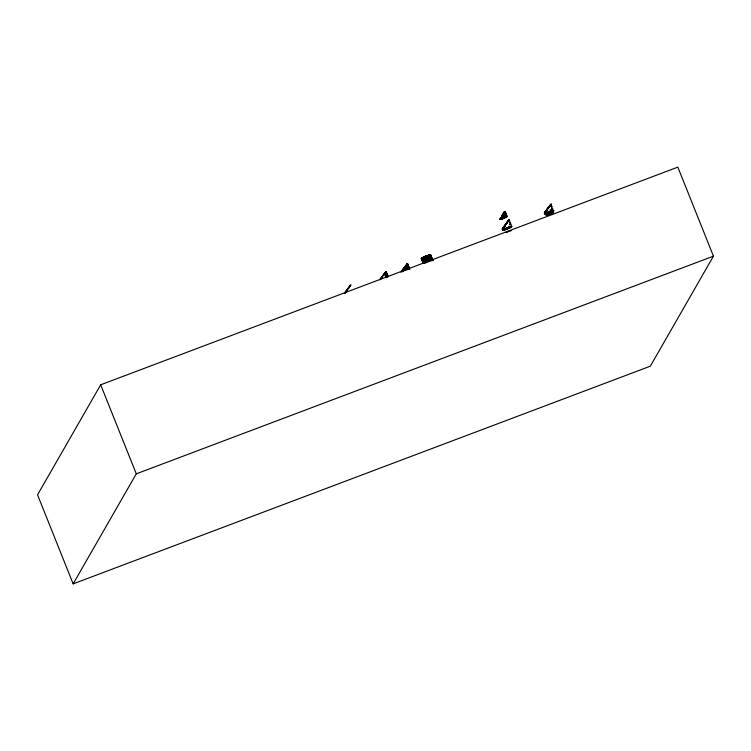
<?xml version="1.0" encoding="UTF-8"?>
<svg xmlns="http://www.w3.org/2000/svg" width="751" height="751" viewBox="0 0 751 751"><rect width="100%" height="100%" fill="white"/><g stroke="black" fill="none" stroke-linecap="round" stroke-linejoin="round"><path stroke-width="1.13" d="M404.977 266.577L407.54 263.47L409.802 269.271M423.226 263.357L421.273 258.466L424.568 256.645M430.576 254.899L424.24 256.654L426.596 262.521M503.433 213.678L503.226 213.171L503.78 213.566A4.544 0.573 -21.8 0 1 505.967 213.284A4.544 0.573 -21.8 0 1 503.301 214.87L502.569 215.227L502.391 214.655M501.781 216.645L503.226 216.119A4.159 0.526 -21.8 0 1 506.381 215.377M503.245 228.191L502.597 228.464L503.01 227.797M508.605 220.897L507.516 222.127M507.498 221.648L509.103 219.724L508.286 221.085M545.508 211.923L544.719 212.683M549.15 206.656L548.53 208.055M550.774 204.995C551.384 203.671 549.3 206.065 550.671 205.098A4.544 0.573 -21.8 0 1 551.065 205.455M545.545 212.148L544.794 212.58L545.489 211.857M100.681 384.803L37.55 494.834L73.157 583.865L650.319 366.197L713.45 256.166L677.843 167.135L100.681 384.803L136.288 473.825L73.157 583.865M504.306 226.295L502.072 229.233L503.527 227.431M508.389 221.235L508.22 220.756M546.259 210.318L544.24 213.322L545.076 212.458M545.123 212.402L546.981 209.294M550.558 205.333L550.84 204.91L549.244 206.29M349.928 286.356L350.313 285.69L349.281 286.816M379.875 279.729L381.132 277.889M385.056 273.111L385.432 272.453L384.399 273.571M550.464 205.183L551.272 203.821L549.666 205.746M344.38 293.388L345.601 291.717M345.244 292.223L344.587 293.312L344.972 292.956M385.282 272.904L386.108 271.552L388.06 276.443M400.94 272.059L403.991 267.788L405.118 270.595M503.883 226.905L503.668 226.971A4.346 0.544 -21.8 0 1 504.24 226.689M507.77 222.165L507.92 221.545M545.057 211.97L547.197 209.379M550.079 205.999L550.042 205.699M549.901 206.309L550.267 205.774M379.856 279.616L382.062 276.612M384.418 274.049L384.765 273.542M345.169 292.233L346.455 290.515M349.731 286.779L346.249 291.472M384.005 274.622L384.85 273.533M405.85 265.967L404.996 267.168M503.827 226.52L505.836 224.774M504.775 225.638L502.888 227.872L503.377 228.051M506.625 223.394L507.357 222.427M549.479 206.91L548.812 207.483M345.667 291.519L349.206 286.816M348.436 288.497L350.98 284.798L347.938 288.534M384.343 274.237L383.076 275.908M405.784 266.154L404.019 268.483M504.381 225.741L507.103 222.136M546.55 209.839L547.751 208.196M381.348 277.504L382.559 275.87M403.503 268.529L401.316 271.862M504.972 224.924L506.193 223.282M548.953 206.591L547.226 208.966M501.809 217.246L501.255 218.081L502.682 217.499A4.544 0.573 -21.8 0 0 506.296 215.819M502.428 218.794A4.159 0.526 -21.8 0 1 500.588 219.395L499.64 219.151L500.373 219.527A4.544 0.573 -21.8 0 0 502.372 218.87L503.095 218.541A4.159 0.526 -21.8 0 0 506.859 216.532A4.159 0.526 -21.8 0 0 503.583 217.236L501.471 218.043M346.821 289.942L347.431 289.116M404.019 268.558L404.629 267.731M548.361 207.379L547.967 208.327M382.559 275.946L383.17 275.063M381.968 277.457L382.578 276.575M404 267.863L404.611 266.98L405.878 270.163M506.784 222.493L505.798 224.23M504.4 226.464L505.085 225.488M504.55 226.567L505.292 225.591M546.015 211.275L547.254 209.585M546.568 210.562L547.16 209.773M346.962 290.468L344.747 293.35M383.057 275.288L383.77 274.284M382.081 277.222L380.813 278.94L381.602 277.851M404.498 267.206L407.483 263.479M403.522 269.14L402.254 270.858M506.596 222.803L507.338 221.77M503.837 227.187L504.578 226.154M549.507 205.868L548.239 207.605L548.972 207.323A4.346 0.544 -21.8 0 1 549.619 207.107M548.99 206.976L549.488 206.318M383.536 274.659L384.324 273.571L385.995 277.739M403.034 269.769L401.747 271.496M507.066 222.193L508.136 221.198L507.714 221.733M504.109 226.764L502.907 228.36M503.865 227.45L504.325 226.84M545.855 211.406L546.277 210.862M546.033 211.547L546.503 210.937M383.996 274.087L386.052 271.562L387.976 276.387M549.882 205.83L550.83 204.685L550.333 204.939M402.17 270.858L401.532 271.627M507.864 221.198L508.511 220.475M503.32 227.76L502.626 228.482M508.38 220.925L508.577 220.372M550.549 205.014L551.018 204.544M545.414 212.289L544.766 212.561M501.133 217.49L502.475 216.992A4.159 0.526 -21.8 0 0 505.78 215.396M422.991 257.433L422.419 258.203M504.606 212.195L504.118 211.829L504.944 212.129A4.544 0.573 -21.8 0 1 504.644 212.946L503.977 213.237L504.437 212.439M503.977 213.237L504.362 213.031A4.159 0.526 -21.8 0 0 504.644 212.27L504.325 212.336M547.038 210.487A4.346 0.544 -21.8 0 0 545.846 211.069L545.705 211.115M423.442 257.189L423.977 256.926M500.617 217.837L500.983 218.334L500.617 217.837L503.433 216.645A4.544 0.573 -21.8 0 1 507.009 215.884A4.544 0.573 -21.8 0 1 502.898 218.072L502.166 218.353A4.544 0.573 -21.8 0 1 500.166 219.02M500.776 217.818L502.034 217.255M500.823 218.344L501.593 218.043M546.747 211.829L547.395 211.529M502.588 215.171L503.095 214.354A4.544 0.573 -21.8 0 0 505.77 212.777A4.544 0.573 -21.8 0 0 503.574 213.059L503.086 213.275M502.288 215.894L501.565 216.185L502.269 216.466A4.159 0.526 -21.8 0 0 506.033 214.457A4.159 0.526 -21.8 0 0 502.757 215.152L502.804 215.086A4.544 0.573 -21.8 0 1 505.47 215.021M502.241 217.762L503.583 217.236A4.544 0.573 -21.8 0 1 507.216 216.401A4.544 0.573 -21.8 0 1 503.104 218.588L502.372 218.87M425.197 256.373L429.178 255.058M547.301 209.163L548.005 208.872M502.363 214.711L502.607 214.57A4.544 0.573 -21.8 0 1 506.183 213.81A4.544 0.573 -21.8 0 1 502.072 215.997M502.297 215.941L503.02 215.612A4.544 0.573 -21.8 0 1 506.381 215.086M502.494 216.448L503.17 216.194A4.544 0.573 -21.8 0 1 506.587 215.603M501.959 217.828L502.691 217.546A4.159 0.526 -21.8 0 0 505.986 215.912M548.821 213.237L549.422 213.002M548.765 213.312L549.432 213.059A4.131 0.516 -21.8 0 0 551.347 212.223M549.91 214.213L549.253 214.514A4.131 0.516 -21.8 0 1 545.996 215.208A4.131 0.516 -21.8 0 1 549.732 213.218L550.399 212.965A4.131 0.516 -21.8 0 1 553.656 212.27A4.131 0.516 -21.8 0 1 549.92 214.26A3.746 0.469 -21.8 0 0 553.299 212.402A3.746 0.469 -21.8 0 0 550.352 213.031L549.741 213.265A3.746 0.469 -21.8 0 0 546.343 215.077A3.746 0.469 -21.8 0 0 549.3 214.448M508.971 231.242L508.493 231.477A3.746 0.469 -21.8 0 0 507.892 231.721A4.131 0.516 -21.8 0 1 508.483 231.43M136.288 473.825L713.45 256.166M504.634 226.389L505.32 226.145M503.292 213.782L503.611 213.678A4.159 0.526 -21.8 0 1 505.62 213.425A4.159 0.526 -21.8 0 1 503.17 214.87L502.485 214.57M549.46 205.99L550.305 205.765M507.291 221.892L508.136 221.667M503.771 212.73L504.231 213.171M499.64 219.151L500.391 218.888A4.159 0.526 -21.8 0 0 502.222 218.288M504.118 211.829L504.747 211.613A4.544 0.573 -21.8 0 1 504.841 212.186M422.438 258.447L421.273 258.466M548.502 208.055L548.512 208.647M550.614 205.258L550.399 205.183A4.159 0.526 -21.8 0 1 550.887 205.417M546.23 210.346L546.747 210.618M545.376 211.989L544.897 212.317M507.122 222.709L506.634 223.385M506.343 224.164L506.803 223.207A4.346 0.544 -21.8 0 1 507.451 223.009M503.208 227.891L502.729 228.229M501.612 216.222L502.062 215.95A4.159 0.526 -21.8 0 0 504.991 214.589M550.22 213.031L549.741 211.829A4.544 0.573 -21.8 0 0 551.722 210.862M548.953 213.237L549.432 214.448M509.103 219.724L511.853 226.586A5.032 0.629 -21.8 0 1 507.282 229.074L506.474 229.384A5.032 0.629 -21.8 0 1 502.503 230.228A5.032 0.629 -21.8 0 1 507.066 227.806M509.553 222.681L509.967 223.723M506.85 223.329L506.202 223.685M503.846 229.28L503.724 228.98A4.346 0.544 -21.8 0 0 506.155 228.22L506.859 227.947A4.346 0.544 -21.8 0 0 509.92 226.53M430.623 254.767L432.97 260.635M430.53 254.683L432.876 260.55M430.304 254.664L432.651 260.531M430.774 256.072L431.947 259.011M429.938 254.692L432.285 260.569M429.459 254.786L431.806 260.663M428.868 254.936L431.215 260.813M428.192 255.143L430.539 261.01M427.441 255.387L429.788 261.254M426.652 255.669L428.999 261.545M426.399 255.772L428.746 261.639M425.836 255.988L428.183 261.855M425.028 256.316L427.375 262.183M423.517 256.992L425.864 262.859M422.86 257.321L425.207 263.188M422.297 257.631L424.644 263.498M421.846 257.903L423.799 262.794M421.518 258.137L423.47 263.028M421.987 259.555L423.16 262.484M421.32 258.335L423.32 263.441M407.493 263.61L409.445 268.501M407.324 263.62L409.586 269.271M407.061 263.911L409.173 269.196M406.704 264.324L408.713 269.337M406.272 264.859L408.15 269.553M405.765 265.488L407.427 269.656M405.202 266.201L406.723 269.994M404.413 267.234L405.643 270.304M403.381 268.614L404.254 270.782M402.789 269.421L403.531 271.28M402.226 270.191L402.855 271.759M385.892 271.702L387.769 276.415M385.629 271.993L387.741 277.279M385.272 272.406L387.272 277.429M384.831 272.942L386.709 277.635M502.795 229.074A4.346 0.544 -21.8 0 1 502.757 228.886M502.926 228.717A4.346 0.544 -21.8 0 1 503.602 228.276M507.779 227.619A4.346 0.544 -21.8 0 1 511.206 226.886A4.346 0.544 -21.8 0 1 507.272 228.989L506.568 229.252A4.346 0.544 -21.8 0 1 503.142 229.984A4.346 0.544 -21.8 0 1 507.075 227.891L507.873 227.487A5.032 0.629 -21.8 0 1 511.844 226.652M510.305 224.69A4.346 0.544 -21.8 0 1 510.342 224.878M509.375 224.784A4.346 0.544 -21.8 0 1 509.798 224.699M504.437 211.763A4.159 0.526 -21.8 0 1 504.803 212.092M503.405 213.171A4.159 0.526 -21.8 0 1 505.414 212.909A4.159 0.526 -21.8 0 1 502.963 214.354M505.179 215.828A4.544 0.573 -21.8 0 1 502.485 217.039M502.963 215.678A4.159 0.526 -21.8 0 1 506.052 215.208M504.963 215.302A4.544 0.573 -21.8 0 1 502.278 216.513M502.55 214.645A4.159 0.526 -21.8 0 1 505.367 214.364M503.377 216.72A4.159 0.526 -21.8 0 1 506.662 216.025A4.159 0.526 -21.8 0 1 502.888 218.025M506.277 232.472A3.746 0.469 -21.8 0 1 507.31 231.975M510.248 230.848A3.746 0.469 -21.8 0 1 511.196 230.585M506.043 232.528A4.131 0.516 -21.8 0 1 507.178 231.984M509.807 230.942A4.131 0.516 -21.8 0 1 510.98 230.576M553.14 211.125A4.131 0.516 -21.8 0 0 549.92 211.754A3.746 0.469 -21.8 0 1 551.516 211.284M548.117 213.547A4.131 0.516 -21.8 0 1 547.507 213.744M546.465 214.035A4.131 0.516 -21.8 0 1 545.827 213.697A4.131 0.516 -21.8 0 1 549.253 212.017L549.948 211.716A4.346 0.544 -21.8 0 1 553.177 211.219M551.647 212.007A3.746 0.469 -21.8 0 1 550.032 212.758M547.676 213.631A3.746 0.469 -21.8 0 1 547.169 213.782M546.371 213.969A3.746 0.469 -21.8 0 1 549.263 212.064A4.346 0.544 -21.8 0 0 545.639 213.753A4.346 0.544 -21.8 0 0 546.306 214.11M552.999 211.519A5.032 0.629 -21.8 0 0 550.042 211.585L549.234 211.904A5.032 0.629 -21.8 0 0 544.916 214.054A5.032 0.629 -21.8 0 0 546.428 214.213M552.276 208.769A4.346 0.544 -21.8 0 1 552.342 209.144M551.647 206.713A4.346 0.544 -21.8 0 1 551.685 206.9M551.6 210.89A4.346 0.544 -21.8 0 1 550.399 211.463M544.935 212.974A4.346 0.544 -21.8 0 1 545.77 212.373M553.149 209.82A4.544 0.573 -21.8 0 1 553.102 209.951M550.924 210.646A4.544 0.573 -21.8 0 1 550.258 210.947M550.07 209.876A4.544 0.573 -21.8 0 1 551.891 209.332M550.736 210.674A4.159 0.526 -21.8 0 1 550.136 210.956M551.487 210.918A4.159 0.526 -21.8 0 1 550.333 211.463M552.445 208.205A4.544 0.573 -21.8 0 1 552.304 208.571M551.478 208.299A4.544 0.573 -21.8 0 1 551.91 208.215M552.445 208.694A4.544 0.573 -21.8 0 1 552.511 209.088M551.497 207.173A4.544 0.573 -21.8 0 1 551.825 207.145M551.61 206.619A4.544 0.573 -21.8 0 1 551.854 206.835M551.619 206.121A4.544 0.573 -21.8 0 1 551.647 206.328"/></g></svg>
